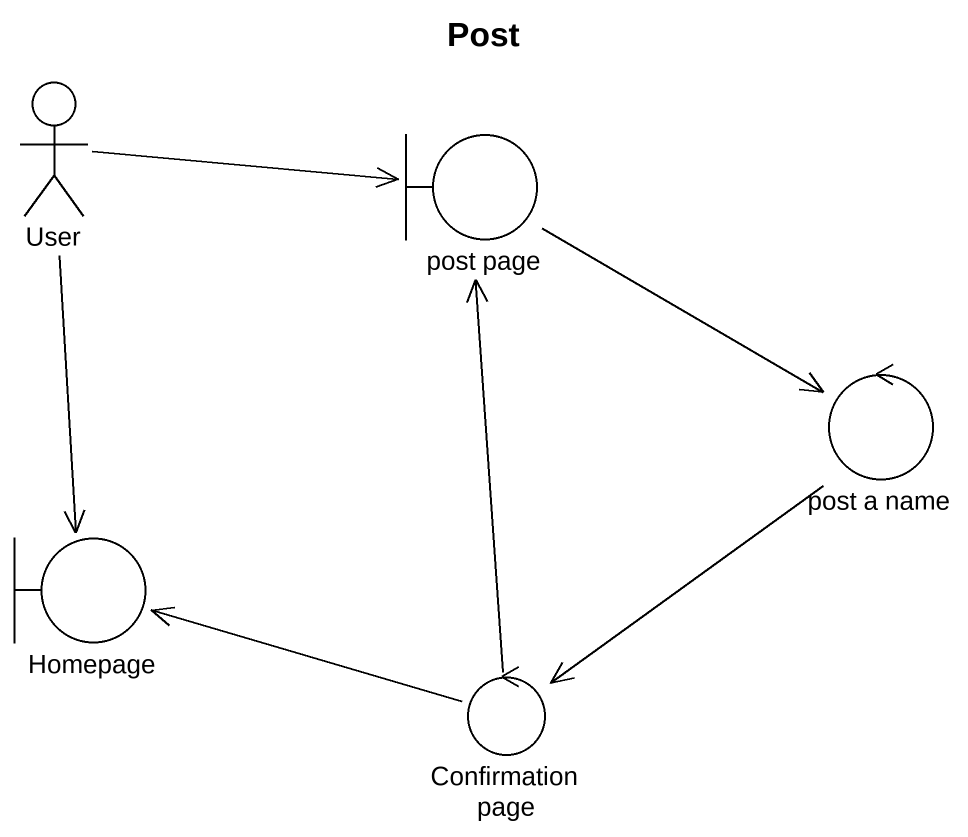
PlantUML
@startuml
title Post
actor User
boundary "post page" as post_page
control "post a name" as post_a_name
boundary Homepage
control "Confirmation page" as Confirmation_page
User -right-> post_page
User --> Homepage
post_page --> post_a_name
post_a_name --> Confirmation_page
Confirmation_page -up-> post_page
Confirmation_page -left-> Homepage
@enduml
